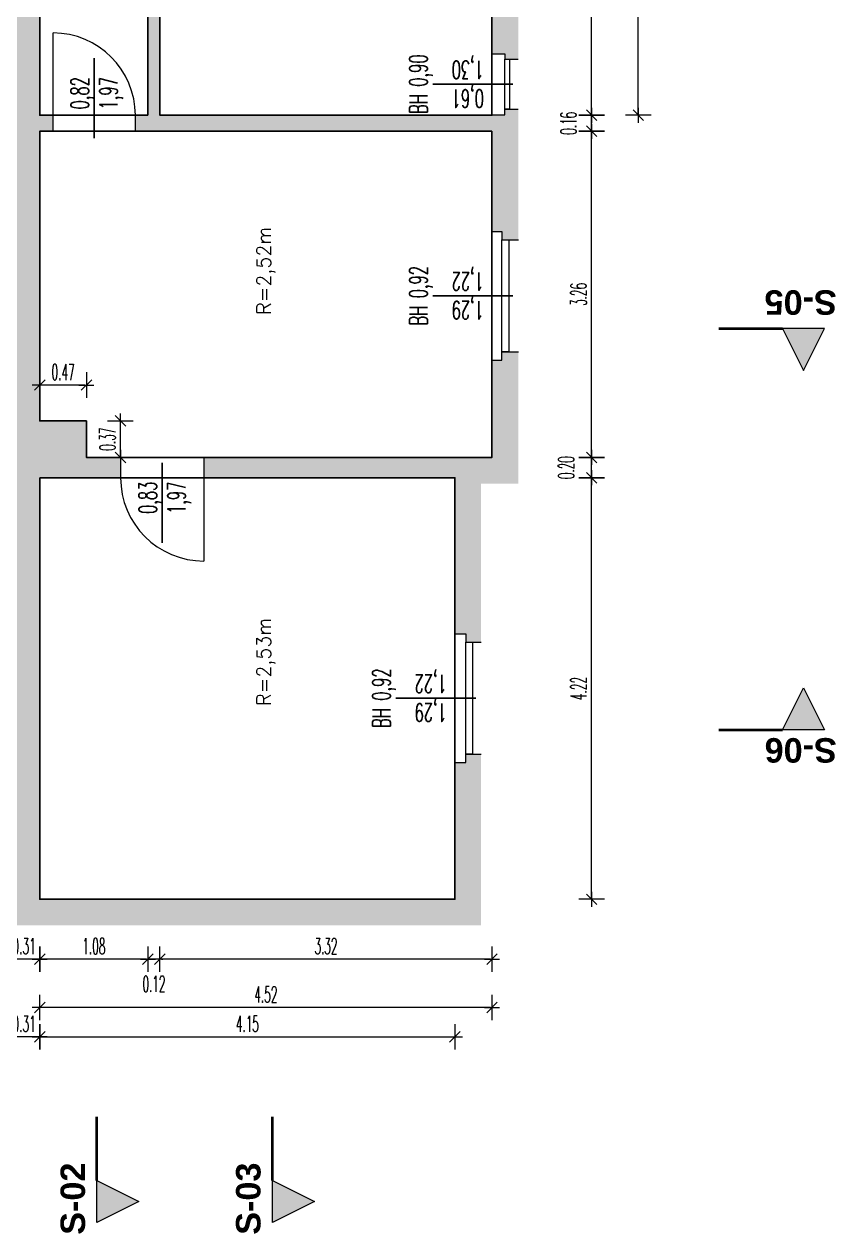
# Model space of a CAD drawing. Header units: metres. Extents: x -8.6 to 8, y -3.3 to 22.3.
# Drawn here: x -0.16 to 7.96, y -3.35 to 8.76 of the extents above; entities that cross this region are included whole.
import ezdxf
from ezdxf.enums import TextEntityAlignment as Align

# ---------------------------------------------------------------- set-up
doc = ezdxf.new("R2010")
doc.units = ezdxf.units.M
doc.header["$LTSCALE"] = 10
doc.header["$MEASUREMENT"] = 0
doc.linetypes.add('Schnittlinie', pattern=[0.6, 0.3, -0.15, 0, -0.15])
for name, color, linetype, lineweight in [('10_1OG Fenster', 7, 'Continuous', 18), ('10_1OG Tür', 7, 'Continuous', 18), ('10_1OG W', 7, 'Continuous', 25), ('140_Raumbezeichnung', 7, 'Continuous', 15), ('40_Bemaßung', 7, 'Continuous', 15)]:
    doc.layers.add(name, color=color, linetype=linetype, lineweight=lineweight)
doc.layers.add('200_Schraffur_Wand', color=252, linetype='Continuous', lineweight=9, transparency=0.6)
for name, color, linetype in [('85 Schnitt Marker', 7, 'Continuous'), ('_Archi_Fenster', 7, 'Continuous'), ('Archi_Tür', 7, 'Continuous')]:
    doc.layers.add(name, color=color, linetype=linetype)
doc.styles.add('ERSTELLTER_STIL_2', font='arialbd.ttf')
doc.styles.add('SIMPLEX50', font='simplex.shx', dxfattribs={"width": 0.48})
doc.styles.get("Standard").update_dxf_attribs({"font": 'simplex.shx'})
doc.dimstyles.new('Meter_Bem Horizontal', dxfattribs={"dimtxt": 0.16, "dimasz": 0.015, "dimexe": 0, "dimexo": 0.1, "dimgap": 0.05, "dimtad": 1, "dimrnd": 0.01, "dimzin": 0, "dimdsep": 46, "dimtxsty": 'SIMPLEX50', "dimblk": 'Bempfeil', "dimcen": 0.125, "dimse1": 1, "dimse2": 1, "dimclre": 1, "dimadec": 0, "dimazin": 0, "dimtp": 102033525.0, "dimtm": 1, "dimtfac": 1, "dimtix": 1, "dimtmove": 2, "dimatfit": 3, "dimldrblk": 'Bempfeil', "dimfxl": 1, "dimtolj": 1, "dimtzin": 0, "dimlwd": -1, "dimarcsym": 0})

# ---------------------------------------------------------------- blocks, each defined once
blk = doc.blocks.new('Bempfeil')
at = {"color": 0, "linetype": 'ByBlock'}
for p, q in [((0, 8.5), (0, -8.5)), ((-5, 0), (5, 0)), ((-3.54, -3.54), (3.54, 3.54))]:
    blk.add_line(p, q, dxfattribs=at)
blk = doc.blocks.new('*D1')
at = {"layer": '40_Bemaßung', "color": 0, "transparency": 16777216}
blk.add_line((5.521, 0.015), (5.521, 4.205), dxfattribs=at)
at = {"layer": 'Defpoints', "color": 0, "transparency": 16777216}
for p in [(4.153, 4.22), (5.521, 4.22), (4.153, 0)]:
    blk.add_point(p, dxfattribs=at)
at = {"layer": '40_Bemaßung', "color": 0, "transparency": 16777216, "xscale": 0.015, "yscale": 0.015, "zscale": 0.015}
for p, rotation in [((5.521, 4.22), 90), ((5.521, 0), 270)]:
    blk.add_blockref('Bempfeil', p, dxfattribs=dict(at, rotation=rotation))
at = {"layer": '40_Bemaßung', "color": 0, "transparency": 16777216, "insert": (5.391, 2.11), "char_height": 0.16, "attachment_point": 5, "rotation": 90, "style": 'SIMPLEX50'}
blk.add_mtext('\\A1;4.22', dxfattribs=at)
blk = doc.blocks.new('*D2')
at = {"layer": '40_Bemaßung', "color": 0, "transparency": 16777216}
blk.add_line((5.521, 4.235), (5.521, 4.408), dxfattribs=at)
at = {"layer": 'Defpoints', "color": 0, "transparency": 16777216}
for p in [(4.524, 4.423), (5.521, 4.423), (4.153, 4.22)]:
    blk.add_point(p, dxfattribs=at)
at = {"layer": '40_Bemaßung', "color": 0, "transparency": 16777216, "xscale": 0.015, "yscale": 0.015, "zscale": 0.015}
for p, rotation in [((5.521, 4.423), 90), ((5.521, 4.22), 270)]:
    blk.add_blockref('Bempfeil', p, dxfattribs=dict(at, rotation=rotation))
at = {"layer": '40_Bemaßung', "color": 0, "transparency": 16777216, "insert": (5.267, 4.321), "char_height": 0.16, "attachment_point": 5, "rotation": 90, "style": 'SIMPLEX50'}
blk.add_mtext('\\A1;0.20', dxfattribs=at)
blk = doc.blocks.new('*D3')
at = {"layer": '40_Bemaßung', "color": 0, "transparency": 16777216}
blk.add_line((5.521, 4.438), (5.521, 7.673), dxfattribs=at)
at = {"layer": 'Defpoints', "color": 0, "transparency": 16777216}
for p in [(4.524, 7.688), (5.521, 7.688), (4.524, 4.423)]:
    blk.add_point(p, dxfattribs=at)
at = {"layer": '40_Bemaßung', "color": 0, "transparency": 16777216, "xscale": 0.015, "yscale": 0.015, "zscale": 0.015}
for p, rotation in [((5.521, 7.688), 90), ((5.521, 4.423), 270)]:
    blk.add_blockref('Bempfeil', p, dxfattribs=dict(at, rotation=rotation))
at = {"layer": '40_Bemaßung', "color": 0, "transparency": 16777216, "insert": (5.391, 6.055), "char_height": 0.16, "attachment_point": 5, "rotation": 90, "style": 'SIMPLEX50'}
blk.add_mtext('\\A1;3.26', dxfattribs=at)
blk = doc.blocks.new('*D4')
at = {"layer": '40_Bemaßung', "color": 0, "transparency": 16777216}
blk.add_line((5.521, 7.703), (5.521, 7.833), dxfattribs=at)
at = {"layer": 'Defpoints', "color": 0, "transparency": 16777216}
for p in [(4.524, 7.848), (5.521, 7.848), (4.524, 7.688)]:
    blk.add_point(p, dxfattribs=at)
at = {"layer": '40_Bemaßung', "color": 0, "transparency": 16777216, "xscale": 0.015, "yscale": 0.015, "zscale": 0.015}
for p, rotation in [((5.521, 7.848), 90), ((5.521, 7.688), 270)]:
    blk.add_blockref('Bempfeil', p, dxfattribs=dict(at, rotation=rotation))
at = {"layer": '40_Bemaßung', "color": 0, "transparency": 16777216, "insert": (5.289, 7.768), "char_height": 0.16, "attachment_point": 5, "rotation": 90, "style": 'SIMPLEX50'}
blk.add_mtext('\\A1;0.16', dxfattribs=at)
blk = doc.blocks.new('*D5')
at = {"layer": '40_Bemaßung', "color": 0, "transparency": 16777216}
blk.add_line((5.521, 7.863), (5.521, 11.043), dxfattribs=at)
at = {"layer": 'Defpoints', "color": 0, "transparency": 16777216}
for p in [(0, 11.058), (5.521, 11.058), (4.524, 7.848)]:
    blk.add_point(p, dxfattribs=at)
at = {"layer": '40_Bemaßung', "color": 0, "transparency": 16777216, "xscale": 0.015, "yscale": 0.015, "zscale": 0.015}
for p, rotation in [((5.521, 11.058), 90), ((5.521, 7.848), 270)]:
    blk.add_blockref('Bempfeil', p, dxfattribs=dict(at, rotation=rotation))
at = {"layer": '40_Bemaßung', "color": 0, "transparency": 16777216, "insert": (5.391, 9.453), "char_height": 0.16, "attachment_point": 5, "rotation": 90, "style": 'SIMPLEX50'}
blk.add_mtext('\\A1;3.21', dxfattribs=at)
blk = doc.blocks.new('*D10')
at = {"layer": '40_Bemaßung', "color": 0, "transparency": 16777216}
blk.add_line((0.806, 4.438), (0.806, 4.774), dxfattribs=at)
at = {"layer": 'Defpoints', "color": 0, "transparency": 16777216}
for p in [(0.466, 4.789), (0.806, 4.789), (0.466, 4.423)]:
    blk.add_point(p, dxfattribs=at)
at = {"layer": '40_Bemaßung', "color": 0, "transparency": 16777216, "xscale": 0.015, "yscale": 0.015, "zscale": 0.015}
for p, rotation in [((0.806, 4.789), 90), ((0.806, 4.423), 270)]:
    blk.add_blockref('Bempfeil', p, dxfattribs=dict(at, rotation=rotation))
at = {"layer": '40_Bemaßung', "color": 0, "transparency": 16777216, "insert": (0.676, 4.606), "char_height": 0.16, "attachment_point": 5, "rotation": 90, "style": 'SIMPLEX50'}
blk.add_mtext('\\A1;0.37', dxfattribs=at)
blk = doc.blocks.new('*D11')
at = {"layer": '40_Bemaßung', "color": 0, "transparency": 16777216}
blk.add_line((0.451, 5.148), (0.015, 5.148), dxfattribs=at)
at = {"layer": 'Defpoints', "color": 0, "transparency": 16777216}
for p in [(0, 5.148), (0, 4.789), (0.466, 4.789)]:
    blk.add_point(p, dxfattribs=at)
at = {"layer": '40_Bemaßung', "color": 0, "transparency": 16777216, "xscale": 0.015, "yscale": 0.015, "zscale": 0.015, "rotation": 180}
blk.add_blockref('Bempfeil', (0, 5.148), dxfattribs=at)
at = {"layer": '40_Bemaßung', "color": 0, "transparency": 16777216, "xscale": 0.015, "yscale": 0.015, "zscale": 0.015}
blk.add_blockref('Bempfeil', (0.466, 5.148), dxfattribs=at)
at = {"layer": '40_Bemaßung', "color": 0, "transparency": 16777216, "insert": (0.233, 5.278), "char_height": 0.16, "attachment_point": 5, "style": 'SIMPLEX50'}
blk.add_mtext('\\A1;0.47', dxfattribs=at)
blk = doc.blocks.new('*D14')
at = {"layer": '40_Bemaßung', "color": 0, "transparency": 16777216}
blk.add_line((5.988, 7.863), (5.988, 10.183), dxfattribs=at)
at = {"layer": 'Defpoints', "color": 0, "transparency": 16777216}
for p in [(4.524, 10.198), (5.988, 10.198), (4.524, 7.848)]:
    blk.add_point(p, dxfattribs=at)
at = {"layer": '40_Bemaßung', "color": 0, "transparency": 16777216, "xscale": 0.015, "yscale": 0.015, "zscale": 0.015}
for p, rotation in [((5.988, 10.198), 90), ((5.988, 7.848), 270)]:
    blk.add_blockref('Bempfeil', p, dxfattribs=dict(at, rotation=rotation))
at = {"layer": '40_Bemaßung', "color": 0, "transparency": 16777216, "insert": (5.858, 9.023), "char_height": 0.16, "attachment_point": 5, "rotation": 90, "style": 'SIMPLEX50'}
blk.add_mtext('\\A1;2.35', dxfattribs=at)
blk = doc.blocks.new('fenster')
at = {"layer": '_Archi_Fenster', "color": 0}
blk.add_line((0, -0.45), (0, 0.35), dxfattribs=at)
at = {"layer": '_Archi_Fenster', "color": 0, "style": 'SIMPLEX50', "width": 0.6}
blk.add_attdef('BH', text='', height=0.18, dxfattribs=at).set_placement((0, 0.35), align=Align.BOTTOM_CENTER)
blk.add_attdef('LW', text='', height=0.18, rotation=90, dxfattribs=at).set_placement((0, 0), align=Align.BOTTOM_CENTER)
blk.add_attdef('LH', text='', height=0.18, rotation=90, dxfattribs=at).set_placement((0.054, 0), align=Align.TOP_CENTER)
blk = doc.blocks.new('*D18')
at = {"layer": '40_Bemaßung', "color": 0, "transparency": 16777216}
blk.add_line((4.509, -0.599), (1.217, -0.599), dxfattribs=at)
at = {"layer": 'Defpoints', "color": 0, "transparency": 16777216}
for p in [(1.202, 7.848), (1.202, -0.599), (4.524, -0.599)]:
    blk.add_point(p, dxfattribs=at)
at = {"layer": '40_Bemaßung', "color": 0, "transparency": 16777216, "xscale": 0.015, "yscale": 0.015, "zscale": 0.015, "rotation": 180}
blk.add_blockref('Bempfeil', (1.202, -0.599), dxfattribs=at)
at = {"layer": '40_Bemaßung', "color": 0, "transparency": 16777216, "xscale": 0.015, "yscale": 0.015, "zscale": 0.015}
blk.add_blockref('Bempfeil', (4.524, -0.599), dxfattribs=at)
at = {"layer": '40_Bemaßung', "color": 0, "transparency": 16777216, "insert": (2.863, -0.469), "char_height": 0.16, "attachment_point": 5, "style": 'SIMPLEX50'}
blk.add_mtext('\\A1;3.32', dxfattribs=at)
blk = doc.blocks.new('*D19')
at = {"layer": '40_Bemaßung', "color": 0, "transparency": 16777216}
for p, q in [((1.066, -0.599), (1.051, -0.599)), ((1.202, -0.599), (1.081, -0.599)), ((1.217, -0.599), (1.232, -0.599))]:
    blk.add_line(p, q, dxfattribs=at)
at = {"layer": 'Defpoints', "color": 0, "transparency": 16777216}
for p in [(1.081, 7.848), (1.202, 7.848), (1.081, -0.599)]:
    blk.add_point(p, dxfattribs=at)
at = {"layer": '40_Bemaßung', "color": 0, "transparency": 16777216, "xscale": 0.015, "yscale": 0.015, "zscale": 0.015}
blk.add_blockref('Bempfeil', (1.081, -0.599), dxfattribs=at)
at = {"layer": '40_Bemaßung', "color": 0, "transparency": 16777216, "xscale": 0.015, "yscale": 0.015, "zscale": 0.015, "rotation": 180}
blk.add_blockref('Bempfeil', (1.202, -0.599), dxfattribs=at)
at = {"layer": '40_Bemaßung', "color": 0, "transparency": 16777216, "insert": (1.142, -0.847), "char_height": 0.16, "attachment_point": 5, "style": 'SIMPLEX50'}
blk.add_mtext('\\A1;0.12', dxfattribs=at)
blk = doc.blocks.new('*D20')
at = {"layer": '40_Bemaßung', "color": 0, "transparency": 16777216}
blk.add_line((1.066, -0.599), (0.015, -0.599), dxfattribs=at)
at = {"layer": 'Defpoints', "color": 0, "transparency": 16777216}
for p in [(0, 7.848), (1.081, 7.848), (0, -0.599)]:
    blk.add_point(p, dxfattribs=at)
at = {"layer": '40_Bemaßung', "color": 0, "transparency": 16777216, "xscale": 0.015, "yscale": 0.015, "zscale": 0.015, "rotation": 180}
blk.add_blockref('Bempfeil', (0, -0.599), dxfattribs=at)
at = {"layer": '40_Bemaßung', "color": 0, "transparency": 16777216, "xscale": 0.015, "yscale": 0.015, "zscale": 0.015}
blk.add_blockref('Bempfeil', (1.081, -0.599), dxfattribs=at)
at = {"layer": '40_Bemaßung', "color": 0, "transparency": 16777216, "insert": (0.541, -0.469), "char_height": 0.16, "attachment_point": 5, "style": 'SIMPLEX50'}
blk.add_mtext('\\A1;1.08', dxfattribs=at)
blk = doc.blocks.new('*D21')
at = {"layer": '40_Bemaßung', "color": 0, "transparency": 16777216}
blk.add_line((-0.015, -0.599), (-0.297, -0.599), dxfattribs=at)
at = {"layer": 'Defpoints', "color": 0, "transparency": 16777216}
for p in [(-0.312, 8.092), (0, 7.848), (-0.312, -0.599)]:
    blk.add_point(p, dxfattribs=at)
at = {"layer": '40_Bemaßung', "color": 0, "transparency": 16777216, "xscale": 0.015, "yscale": 0.015, "zscale": 0.015, "rotation": 180}
blk.add_blockref('Bempfeil', (-0.312, -0.599), dxfattribs=at)
at = {"layer": '40_Bemaßung', "color": 0, "transparency": 16777216, "xscale": 0.015, "yscale": 0.015, "zscale": 0.015}
blk.add_blockref('Bempfeil', (0, -0.599), dxfattribs=at)
at = {"layer": '40_Bemaßung', "color": 0, "transparency": 16777216, "insert": (-0.156, -0.469), "char_height": 0.16, "attachment_point": 5, "style": 'SIMPLEX50'}
blk.add_mtext('\\A1;0.31', dxfattribs=at)
blk = doc.blocks.new('*D25')
at = {"layer": '40_Bemaßung', "color": 0, "transparency": 16777216}
blk.add_line((4.509, -1.083), (0.015, -1.083), dxfattribs=at)
at = {"layer": 'Defpoints', "color": 0, "transparency": 16777216}
for p in [(0, 7.688), (4.524, 7.688), (0, -1.083)]:
    blk.add_point(p, dxfattribs=at)
at = {"layer": '40_Bemaßung', "color": 0, "transparency": 16777216, "xscale": 0.015, "yscale": 0.015, "zscale": 0.015, "rotation": 180}
blk.add_blockref('Bempfeil', (0, -1.083), dxfattribs=at)
at = {"layer": '40_Bemaßung', "color": 0, "transparency": 16777216, "xscale": 0.015, "yscale": 0.015, "zscale": 0.015}
blk.add_blockref('Bempfeil', (4.524, -1.083), dxfattribs=at)
at = {"layer": '40_Bemaßung', "color": 0, "transparency": 16777216, "insert": (2.262, -0.953), "char_height": 0.16, "attachment_point": 5, "style": 'SIMPLEX50'}
blk.add_mtext('\\A1;4.52', dxfattribs=at)
blk = doc.blocks.new('*D29')
at = {"layer": '40_Bemaßung', "color": 0, "transparency": 16777216}
blk.add_line((0.015, -1.377), (4.138, -1.377), dxfattribs=at)
at = {"layer": 'Defpoints', "color": 0, "transparency": 16777216}
for p in [(0, 0), (4.153, 0), (4.153, -1.377)]:
    blk.add_point(p, dxfattribs=at)
at = {"layer": '40_Bemaßung', "color": 0, "transparency": 16777216, "xscale": 0.015, "yscale": 0.015, "zscale": 0.015, "rotation": 180}
blk.add_blockref('Bempfeil', (0, -1.377), dxfattribs=at)
at = {"layer": '40_Bemaßung', "color": 0, "transparency": 16777216, "xscale": 0.015, "yscale": 0.015, "zscale": 0.015}
blk.add_blockref('Bempfeil', (4.153, -1.377), dxfattribs=at)
at = {"layer": '40_Bemaßung', "color": 0, "transparency": 16777216, "insert": (2.077, -1.247), "char_height": 0.16, "attachment_point": 5, "style": 'SIMPLEX50'}
blk.add_mtext('\\A1;4.15', dxfattribs=at)
blk = doc.blocks.new('*D30')
at = {"layer": '40_Bemaßung', "color": 0, "transparency": 16777216}
blk.add_line((-0.015, -1.377), (-0.297, -1.377), dxfattribs=at)
at = {"layer": 'Defpoints', "color": 0, "transparency": 16777216}
for p in [(-0.312, 0.384), (0, 0), (-0.312, -1.377)]:
    blk.add_point(p, dxfattribs=at)
at = {"layer": '40_Bemaßung', "color": 0, "transparency": 16777216, "xscale": 0.015, "yscale": 0.015, "zscale": 0.015, "rotation": 180}
blk.add_blockref('Bempfeil', (-0.312, -1.377), dxfattribs=at)
at = {"layer": '40_Bemaßung', "color": 0, "transparency": 16777216, "xscale": 0.015, "yscale": 0.015, "zscale": 0.015}
blk.add_blockref('Bempfeil', (0, -1.377), dxfattribs=at)
at = {"layer": '40_Bemaßung', "color": 0, "transparency": 16777216, "insert": (-0.156, -1.247), "char_height": 0.16, "attachment_point": 5, "style": 'SIMPLEX50'}
blk.add_mtext('\\A1;0.31', dxfattribs=at)

msp = doc.modelspace()

# ---------------------------------------------------------------- hatches: boundary and pattern name
at = {"layer": '200_Schraffur_Wand'}
h = msp.add_hatch(color=256, dxfattribs=at)
h.dxf.hatch_style = 1
h.paths.add_polyline_path([(-4.724, 0), (-4.724, 0.703), (-4.856, 0.703), (-4.856, 0.788), (-4.986, 0.788), (-4.986, -0.262), (4.415, -0.262), (4.415, 1.454), (4.262, 1.454), (4.262, 1.368), (4.153, 1.368), (4.153, 0), (0, 0), (0, 4.22), (0.808, 4.22), (0.808, 4.423), (0.466, 4.423), (0.466, 4.789), (0, 4.789), (0, 7.688), (0.132, 7.688), (0.132, 7.848), (0, 7.848), (0, 8.992), (-0.308, 8.992), (-0.308, 8.391), (-0.389, 8.391), (-0.389, 8.092), (-0.312, 8.092), (-0.312, 3.064), (-0.454, 3.064), (-0.454, 2.94), (-0.312, 2.94), (-0.312, 0.384), (-0.704, 0.384), (-0.704, 0)])
h.paths.add_polyline_path([(-5.163, 4.902), (-5.163, 2.803), (-4.986, 2.803), (-4.986, 1.907), (-4.856, 1.907), (-4.856, 1.993), (-4.724, 1.993), (-4.724, 2.94), (-1.179, 2.94), (-1.179, 3.064), (-1.343, 3.064), (-1.343, 5.004), (-1.464, 5.004), (-1.464, 3.064), (-4.901, 3.064), (-4.901, 4.846), (-5, 4.846), (-5, 4.902)])
h.paths.add_polyline_path([(-5, 6.158), (-5, 6.213), (-5.163, 6.213), (-5.163, 5.401), (-5, 5.401), (-5, 5.456), (-4.901, 5.456), (-4.901, 6.158)])
h.paths.add_polyline_path([(-5.163, 7.435), (-5.163, 6.712), (-5, 6.712), (-5, 6.768), (-4.901, 6.768), (-4.901, 7.22), (-1.914, 7.22), (-1.914, 6.789), (-1.464, 6.789), (-1.464, 5.835), (-1.343, 5.835), (-1.343, 7.399), (-1.464, 7.399), (-1.464, 7.329), (-4.901, 7.329), (-4.901, 7.38), (-5, 7.38), (-5, 7.435)])
h.paths.add_polyline_path([(-5.163, 10.874), (-5.163, 7.934), (-5, 7.934), (-5, 7.99), (-4.901, 7.99), (-4.901, 8.092), (-1.464, 8.092), (-1.464, 8.03), (-1.343, 8.03), (-1.343, 8.092), (-1.291, 8.092), (-1.291, 8.391), (-4.902, 8.391), (-4.902, 10.473), (-1.272, 10.473), (-1.272, 10.757), (-3.317, 10.757), (-3.317, 10.818), (-3.454, 10.818), (-3.454, 10.757), (-4.901, 10.757), (-4.901, 10.818), (-5, 10.818), (-5, 10.874)])
h.paths.add_polyline_path([(-5, 13.45), (-5, 13.506), (-5.163, 13.506), (-5.163, 12.626), (-5, 12.626), (-5, 12.681), (-4.901, 12.681), (-4.901, 13.45)])
h.paths.add_polyline_path([(-5.163, 12.127), (-5.163, 11.373), (-5, 11.373), (-5, 11.428), (-4.901, 11.428), (-4.901, 11.531), (-3.454, 11.531), (-3.454, 11.469), (-3.317, 11.469), (-3.317, 11.531), (-1.343, 11.531), (-1.343, 13.002), (-1.468, 13.002), (-1.468, 12.1), (-1.905, 12.1), (-1.905, 11.642), (-4.901, 11.642), (-4.901, 12.071), (-5, 12.071), (-5, 12.127)])
h.paths.add_polyline_path([(-5.163, 16.075), (-5.163, 14.005), (-5, 14.005), (-5, 14.06), (-4.901, 14.06), (-4.901, 15.814), (-1.468, 15.814), (-1.468, 13.837), (-1.343, 13.837), (-1.343, 15.814), (-1.219, 15.814), (-1.219, 15.941), (-4.724, 15.941), (-4.724, 16.846), (-4.856, 16.846), (-4.856, 16.932), (-4.986, 16.932), (-4.986, 16.075)])
h.paths.add_polyline_path([(-4.986, 19.117), (-4.986, 18.051), (-4.856, 18.051), (-4.856, 18.136), (-4.724, 18.136), (-4.724, 18.857), (-0.734, 18.857), (-0.734, 18.471), (-0.312, 18.471), (-0.312, 15.941), (-0.457, 15.941), (-0.457, 15.814), (-0.312, 15.814), (-0.312, 15.664), (-0.011, 15.664), (-0.011, 18.899), (4.165, 18.899), (4.165, 17.517), (4.262, 17.517), (4.262, 17.431), (4.427, 17.431), (4.427, 19.162)])
h.paths.add_polyline_path([(4.262, 16.312), (4.262, 16.227), (4.165, 16.227), (4.165, 14.678), (-0.011, 14.678), (-0.011, 14.803), (-0.312, 14.803), (-0.312, 10.757), (-0.39, 10.757), (-0.39, 10.473), (-0.308, 10.473), (-0.308, 9.901), (0, 9.901), (0, 11.058), (0.115, 11.058), (0.115, 11.232), (-0.011, 11.232), (-0.011, 14.115), (0.453, 14.115), (0.453, 14.491), (4.524, 14.491), (4.524, 13.554), (4.623, 13.554), (4.623, 13.469), (4.786, 13.469), (4.786, 14.753), (4.427, 14.753), (4.427, 16.312)])
h.paths.add_polyline_path([(4.524, 12.224), (4.524, 11.232), (0.951, 11.232), (0.951, 11.058), (2.886, 11.058), (2.886, 10.998), (3.014, 10.998), (3.014, 11.058), (4.524, 11.058), (4.524, 10.994), (4.651, 10.994), (4.651, 10.938), (4.786, 10.938), (4.786, 12.31), (4.623, 12.31), (4.623, 12.224)], flags=17)
h.paths.add_polyline_path([(4.651, 10.439), (4.651, 10.384), (4.524, 10.384), (4.524, 10.304), (3.014, 10.304), (3.014, 10.362), (2.886, 10.362), (2.886, 10.304), (1.081, 10.304), (1.081, 9.748), (1.202, 9.748), (1.202, 10.198), (4.524, 10.198), (4.524, 9.768), (4.651, 9.768), (4.651, 9.713), (4.786, 9.713), (4.786, 10.439)])
h.paths.add_polyline_path([(4.651, 9.214), (4.651, 9.158), (4.524, 9.158), (4.524, 8.464), (4.651, 8.464), (4.651, 8.408), (4.786, 8.408), (4.786, 9.214)])
h.paths.add_polyline_path([(4.524, 7.854), (4.524, 7.848), (1.202, 7.848), (1.202, 9.023), (1.081, 9.023), (1.081, 7.848), (0.956, 7.848), (0.956, 7.688), (4.524, 7.688), (4.525, 6.686), (4.624, 6.686), (4.624, 6.601), (4.787, 6.601), (4.786, 7.909), (4.651, 7.909), (4.651, 7.854)])
h.paths.add_polyline_path([(4.624, 5.481), (4.624, 5.396), (4.525, 5.396), (4.524, 4.423), (1.642, 4.423), (1.642, 4.22), (4.153, 4.22), (4.153, 2.658), (4.262, 2.658), (4.262, 2.573), (4.415, 2.573), (4.415, 4.161), (4.786, 4.161), (4.787, 5.481)])
at = {"layer": '85 Schnitt Marker', "linetype": 'Continuous', "lineweight": 0, "true_color": 0x000000}
for points in [[(7.851, 5.713), (7.431, 5.713), (7.641, 5.293)], [(7.851, 1.697), (7.431, 1.697), (7.641, 2.117)], [(0.571, -3.235), (0.991, -3.025), (0.571, -2.815)], [(2.328, -3.235), (2.748, -3.025), (2.328, -2.815)]]:
    msp.add_hatch(color=18, dxfattribs=at).paths.add_polyline_path(points)

# ---------------------------------------------------------------- linework, layer by layer
at = {"layer": '10_1OG Fenster'}
for points in [[(4.524, 8.464), (4.651, 8.464), (4.651, 8.408), (4.786, 8.408)], [(4.524, 7.854), (4.651, 7.854), (4.651, 7.909), (4.786, 7.909)], [(4.526, 6.686), (4.623, 6.686), (4.623, 6.601), (4.788, 6.601)], [(4.526, 5.396), (4.623, 5.396), (4.623, 5.481), (4.788, 5.481)], [(4.153, 2.658), (4.262, 2.658), (4.262, 2.573), (4.415, 2.573)], [(4.153, 1.368), (4.262, 1.368), (4.262, 1.454), (4.415, 1.454)]]:
    msp.add_lwpolyline(points, dxfattribs=at)
for points in [[(4.651, 7.909), (4.651, 8.408), (4.7, 8.408), (4.7, 7.909)], [(4.623, 5.481), (4.623, 6.601), (4.691, 6.601), (4.691, 5.481)], [(4.262, 1.454), (4.262, 2.573), (4.33, 2.573), (4.33, 1.454)]]:
    msp.add_lwpolyline(points, close=True, dxfattribs=at)
at = {"layer": '10_1OG Tür'}
for points in [[(0.132, 7.688), (0.132, 8.672)], [(0.956, 7.688), (0.956, 7.848)], [(0.808, 4.423), (0.808, 4.22)], [(1.642, 4.423), (1.642, 3.385)]]:
    msp.add_lwpolyline(points, dxfattribs=at)
for centre, radius, start, end in [((0.132, 7.848), 0.824, 0, 90), ((1.642, 4.22), 0.834, 180, 270)]:
    msp.add_arc(centre, radius, start, end, dxfattribs=at)
at = {"layer": '10_1OG W'}
for points in [[(1.081, 7.848), (0, 7.848), (0, 11.058), (2.886, 11.058), (2.886, 10.304), (1.081, 10.304)], [(4.524, 10.198), (4.524, 7.848), (1.202, 7.848), (1.202, 10.198)], [(4.524, 7.688), (4.524, 4.423), (0.466, 4.423), (0.466, 4.789), (0, 4.789), (0, 7.688)], [(0, 4.22), (0, 0), (4.153, 0), (4.153, 4.22)]]:
    msp.add_lwpolyline(points, close=True, dxfattribs=at)
at = {"layer": '85 Schnitt Marker', "color": 7, "linetype": 'Schnittlinie', "lineweight": 35}
for p, q in [((6.792, 5.713), (7.431, 5.713)), ((6.792, 1.697), (7.431, 1.697)), ((0.571, -2.815), (0.571, -2.177)), ((2.328, -2.815), (2.328, -2.177))]:
    msp.add_line(p, q, dxfattribs=at)
at = {"layer": '85 Schnitt Marker', "color": 7, "linetype": 'Continuous', "lineweight": 13, "flags": 128}
for points in [[(7.851, 5.713), (7.431, 5.713), (7.641, 5.293)], [(7.851, 1.697), (7.431, 1.697), (7.641, 2.117)], [(0.571, -3.235), (0.571, -2.815), (0.991, -3.025)], [(2.328, -3.235), (2.328, -2.815), (2.748, -3.025)]]:
    msp.add_lwpolyline(points, close=True, dxfattribs=at)

# ---------------------------------------------------------------- block references
at = {"layer": '_Archi_Fenster', "lineweight": 18}
ref = msp.add_blockref('fenster', (4.282, 8.159), dxfattribs=dict(at, rotation=90))
ref.add_attrib('LW', '0,61', dxfattribs={"layer": '0', "color": 0, "height": 0.18, "rotation": 180, "style": 'SIMPLEX50', "width": 0.6}).set_placement((4.282, 8.159), align=Align.BOTTOM_CENTER)
ref.add_attrib('LH', '1,30', dxfattribs={"layer": '0', "color": 0, "height": 0.18, "rotation": 180, "style": 'SIMPLEX50', "width": 0.6}).set_placement((4.282, 8.213), align=Align.TOP_CENTER)
ref.add_attrib('BH', 'BH 0,90', dxfattribs={"layer": '0', "color": 0, "height": 0.18, "rotation": 90, "style": 'SIMPLEX50', "width": 0.6}).set_placement((3.932, 8.159), align=Align.BOTTOM_CENTER)
ref = msp.add_blockref('fenster', (4.282, 6.041), dxfattribs=dict(at, rotation=90))
ref.add_attrib('LW', '1,29', dxfattribs={"layer": '0', "color": 0, "height": 0.18, "rotation": 180, "style": 'SIMPLEX50', "width": 0.6}).set_placement((4.282, 6.041), align=Align.BOTTOM_CENTER)
ref.add_attrib('LH', '1,22', dxfattribs={"layer": '0', "color": 0, "height": 0.18, "rotation": 180, "style": 'SIMPLEX50', "width": 0.6}).set_placement((4.282, 6.095), align=Align.TOP_CENTER)
ref.add_attrib('BH', 'BH 0,92', dxfattribs={"layer": '0', "color": 0, "height": 0.18, "rotation": 90, "style": 'SIMPLEX50', "width": 0.6}).set_placement((3.932, 6.041), align=Align.BOTTOM_CENTER)
ref = msp.add_blockref('fenster', (3.911, 2.013), dxfattribs=dict(at, rotation=90))
ref.add_attrib('LW', '1,29', dxfattribs={"layer": '0', "color": 0, "height": 0.18, "rotation": 180, "style": 'SIMPLEX50', "width": 0.6}).set_placement((3.911, 2.013), align=Align.BOTTOM_CENTER)
ref.add_attrib('LH', '1,22', dxfattribs={"layer": '0', "color": 0, "height": 0.18, "rotation": 180, "style": 'SIMPLEX50', "width": 0.6}).set_placement((3.911, 2.067), align=Align.TOP_CENTER)
ref.add_attrib('BH', 'BH 0,92', dxfattribs={"layer": '0', "color": 0, "height": 0.18, "rotation": 90, "style": 'SIMPLEX50', "width": 0.6}).set_placement((3.561, 2.013), align=Align.BOTTOM_CENTER)
at = {"layer": 'Archi_Tür', "lineweight": 18}
ref = msp.add_blockref('fenster', (0.544, 8.068), dxfattribs=at)
ref.add_attrib('LW', '0,82', dxfattribs={"layer": '0', "color": 0, "height": 0.18, "rotation": 90, "style": 'SIMPLEX50', "width": 0.6}).set_placement((0.544, 8.068), align=Align.BOTTOM_CENTER)
ref.add_attrib('LH', '1,97', dxfattribs={"layer": '0', "color": 0, "height": 0.18, "rotation": 90, "style": 'SIMPLEX50', "width": 0.6}).set_placement((0.598, 8.068), align=Align.TOP_CENTER)
ref = msp.add_blockref('fenster', (1.225, 4.019), dxfattribs=at)
ref.add_attrib('LW', '0,83', dxfattribs={"layer": '0', "color": 0, "height": 0.18, "rotation": 90, "style": 'SIMPLEX50', "width": 0.6}).set_placement((1.225, 4.019), align=Align.BOTTOM_CENTER)
ref.add_attrib('LH', '1,97', dxfattribs={"layer": '0', "color": 0, "height": 0.18, "rotation": 90, "style": 'SIMPLEX50', "width": 0.6}).set_placement((1.279, 4.019), align=Align.TOP_CENTER)

# ---------------------------------------------------------------- texts
at = {"layer": '140_Raumbezeichnung'}
for s, p in [('R=2,52m', (2.241, 6.292)), ('R=2,53m', (2.241, 2.378))]:
    msp.add_text(s, height=0.14, rotation=90, dxfattribs=at).set_placement(p, align=Align.MIDDLE_CENTER)
at = {"layer": '85 Schnitt Marker', "color": 7, "lineweight": 13, "char_height": 0.245, "attachment_point": 7, "style": 'ERSTELLTER_STIL_2'}
for s, insert, rotation in [('\\A1;\\pxql,t0;S-05', (7.974, 6.1), 180), ('\\A1;\\pxql,t0;S-06', (7.974, 1.617), 180), ('\\A1;\\pxt0;S-02', (0.456, -3.358), 90), ('\\A1;\\pxt0;S-03', (2.212, -3.358), 90)]:
    msp.add_mtext(s, dxfattribs=dict(at, insert=insert, rotation=rotation))

# ---------------------------------------------------------------- dimensions: what is measured, and where the dimension line sits
at = {"layer": '40_Bemaßung'}
for base, p1, p2, angle, picture, middle in [((5.521, 11.058), (4.524, 7.848), (0, 11.058), 90, '*D5', (5.391, 9.453)), ((5.988, 10.198), (4.524, 7.848), (4.524, 10.198), 90, '*D14', (5.858, 9.023)), ((-0.312, -0.599), (0, 7.848), (-0.312, 8.092), 180, '*D21', (-0.156, -0.469)), ((0, -0.599), (1.081, 7.848), (0, 7.848), 180, '*D20', (0.541, -0.469)), ((1.202, -0.599), (4.524, -0.599), (1.202, 7.848), 180, '*D18', (2.863, -0.469)), ((5.5211, 7.6876), (4.5239, 4.4228), (4.5239, 7.6876), 90, '*D3', (5.3911, 6.0552)), ((0, -1.083), (4.524, 7.688), (0, 7.688), 180, '*D25', (2.262, -0.953)), ((0, 5.148), (0.466, 4.789), (0, 4.789), 180, '*D11', (0.233, 5.278)), ((0.806, 4.789), (0.466, 4.423), (0.466, 4.789), 90, '*D10', (0.676, 4.606)), ((5.521, 4.22), (4.153, 0), (4.153, 4.22), 90, '*D1', (5.391, 2.11)), ((-0.312, -1.377), (0, 0), (-0.312, 0.384), 180, '*D30', (-0.156, -1.247)), ((4.153, -1.377), (0, 0), (4.153, 0), 180, '*D29', (2.077, -1.247))]:
    dim = msp.add_linear_dim(base=base, p1=p1, p2=p2, angle=angle, dimstyle='Meter_Bem Horizontal', dxfattribs=at)
    dim.commit()
    dim.dimension.update_dxf_attribs({"geometry": picture, "text_midpoint": middle})
for base, p1, p2, angle, picture, middle in [((5.521, 7.848), (4.524, 7.688), (4.524, 7.848), 90, '*D4', (5.289, 7.768)), ((1.081, -0.599), (1.202, 7.848), (1.081, 7.848), 180, '*D19', (1.142, -0.847)), ((5.521, 4.423), (4.153, 4.22), (4.524, 4.423), 90, '*D2', (5.267, 4.321))]:
    dim = msp.add_linear_dim(base=base, p1=p1, p2=p2, angle=angle, dimstyle='Meter_Bem Horizontal', dxfattribs=at)
    dim.commit()
    dim.dimension.update_dxf_attribs({"geometry": picture, "text_midpoint": middle, "dimtype": 160})

doc.saveas('drawing.dxf')
